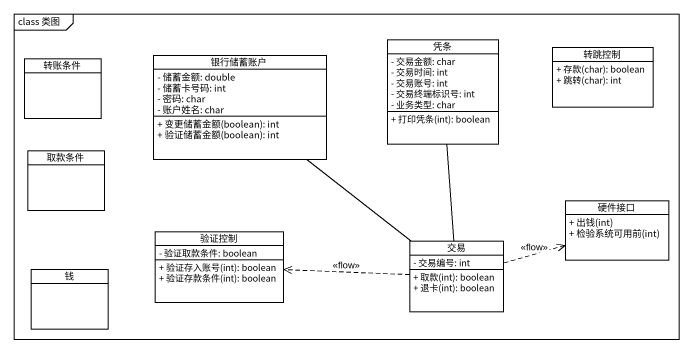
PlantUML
@startuml
mainframe class 类图
hide circle
hide empty members
skinparam classAttributeIconSize 0
class 银行储蓄账户 {
  - 储蓄金额: double
  - 储蓄卡号码: int
  - 密码: char
  - 账户姓名: char
  + 变更储蓄金额(boolean): int
  + 验证储蓄金额(boolean): int
}
class 凭条 {
  - 交易金额: char
  - 交易时间: int
  - 交易账号: int
  - 交易终端标识号: int
  - 业务类型: char
  + 打印凭条(int): boolean
}
class 转跳控制 {
  + 存款(char): boolean
  + 跳转(char): int
}
class 转账条件
class 取款条件
class 硬件接口 {
  + 出钱(int)
  + 检验系统可用前(int)
}
class 验证控制 {
  - 验证取款条件: boolean
  + 验证存入账号(int): boolean
  + 验证存款条件(int): boolean
}
class 交易 {
  - 交易编号: int
  + 取款(int): boolean
  + 退卡(int): boolean
}
class 钱
交易 -up- 银行储蓄账户
交易 -up- 凭条
交易 .right.> 硬件接口 : <<flow>>
交易 .left.> 验证控制 : <<flow>>
@enduml
